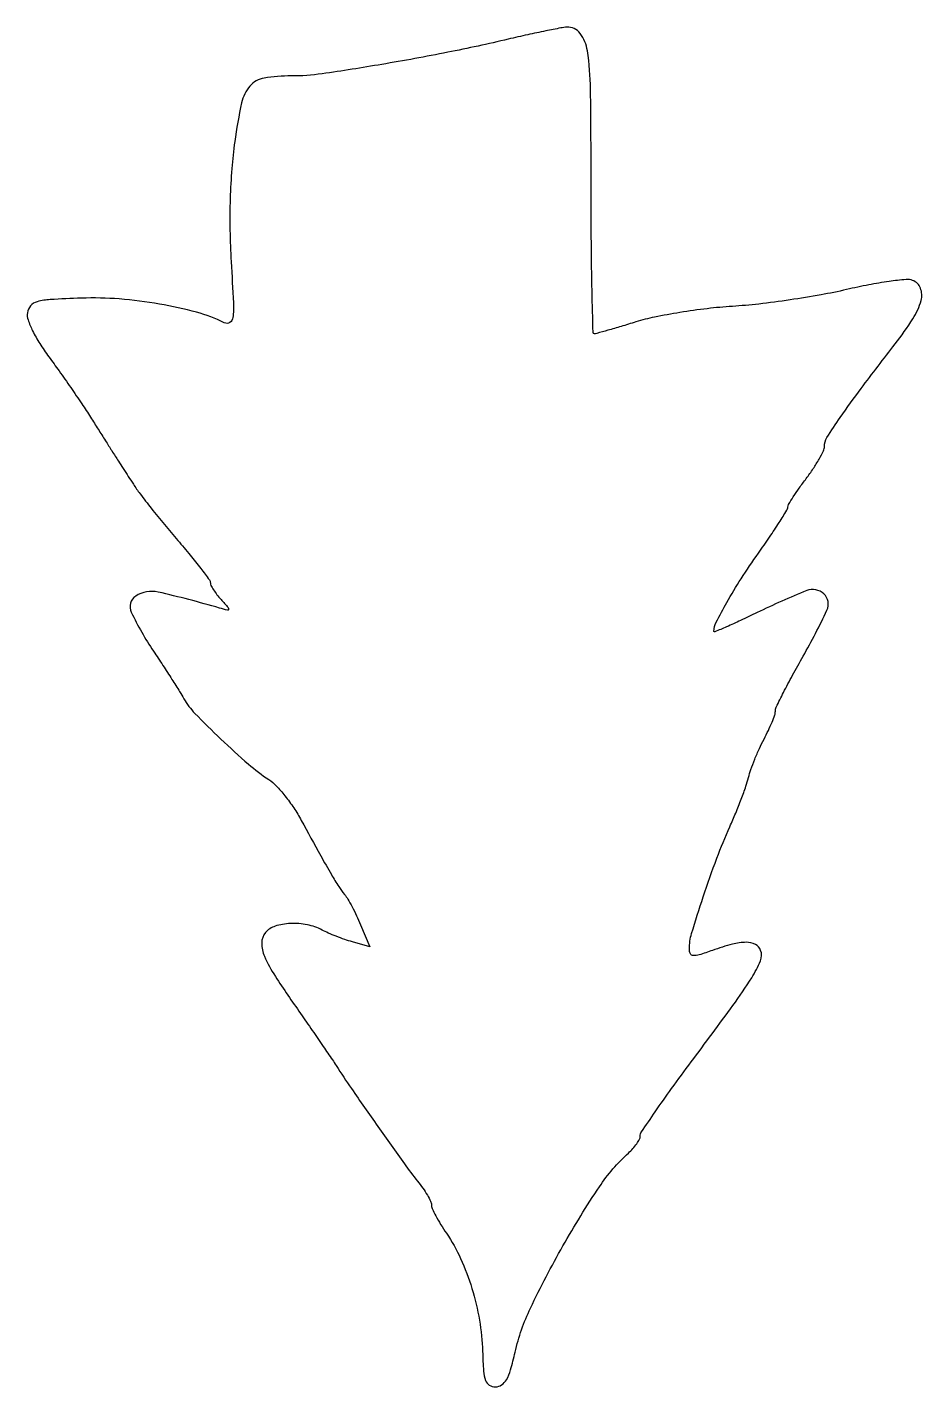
# Model space of a CAD drawing. Extents: x 0 to 146, y 0 to 222.
import ezdxf

# ---------------------------------------------------------------- set-up
doc = ezdxf.new("R2010")
doc.units = 0

msp = doc.modelspace()

# ---------------------------------------------------------------- linework, layer by layer
msp.add_lwpolyline([(78.5, 219.966271, -0.008801), (68.654666, 217.836058, -0.006919), (57.917834, 215.864032, -0.005925), (48.202937, 214.336512, -0.036985), (43.184259, 213.983759, 0.041618), (38.741249, 213.630133, 0.176033), (36.449364, 212.344811, 0.125908), (35.091289, 209.608483, 0.017299), (33.970133, 203.289592, 0.015985), (33.488411, 198.889336, 0.011787), (33.226289, 193.994715, 0.01133), (33.188938, 188.857251, 0.011319), (33.384313, 183.721661, -0.002781), (33.753912, 177.020539, -0.040328), (33.680135, 174.647196, -0.227827), (33.172137, 173.83638, -0.262264), (32.270556, 173.791157, 0.049408), (27.770966, 175.506013, 0.023766), (21.736494, 176.841885, 0.023089), (15.178457, 177.660378, 0.028166), (8.996144, 177.794419, 0.005527), (3.942711, 177.563348, 0.051938), (1.79885, 177.216205, 0.146256), (0.729698, 176.553672, 0.146957), (0.201982, 175.414317, 0.120693), (0.315377, 174.264434, 0.028744), (1.06266, 172.477009, 0.026871), (2.216656, 170.400289, 0.019887), (3.701982, 168.232424, -0.005486), (5.374507, 165.936052, -0.00353), (7.265582, 163.238717, -0.003547), (9.078762, 160.572997, -0.006658), (10.5, 158.388947, 0.000264), (11.722774, 156.456262, 0.000285), (12.916064, 154.574755, 0.000269), (13.941197, 152.962339, 0.001382), (14.512132, 152.070839, 0.000077), (15.030861, 151.266042, 0.000025), (15.795545, 150.080184, 0.000025), (16.64461, 148.763763, 0.000029), (17.459905, 147.5, 0.018887), (18.547594, 145.946309, 0.005127), (20.38448, 143.573606, 0.00518), (22.525865, 140.922337, 0.00536), (24.697773, 138.346317, -0.005754), (26.729625, 135.932562, -0.008621), (28.442471, 133.774804, -0.004364), (29.836331, 131.922057, -0.16042), (30, 131.425058, 0.12224), (30.102615, 131.011602, 0.020909), (30.514062, 130.306725, 0.021711), (31.079995, 129.503153, 0.017861), (31.75, 128.69584, -0.004063), (32.891315, 127.395376, -0.226817), (32.974077, 127.091731, -0.435711), (32.781064, 126.96829, -0.008244), (31.5, 127.321881, 0.015186), (21.504965, 129.931894, 0.203851), (17.856417, 129.278767, 0.376433), (17.122839, 126.642712, 0.035067), (20.75, 120.289189, -0.002356), (22.273288, 117.984987, -0.002477), (23.749384, 115.704549, -0.002371), (25.003834, 113.724711, -0.011105), (25.69471, 112.566431, 0.063869), (27.483683, 110.179509, 0.009761), (31.714829, 105.98931, 0.011444), (36.208571, 101.901522, 0.033813), (39.535099, 99.385045, -0.058675), (40.714333, 98.397312, -0.021016), (42.153143, 96.737848, -0.020513), (43.592813, 94.768496, -0.022839), (44.81203, 92.755422, 0.00111), (47.966717, 86.996039, 0.006082), (49.715172, 83.910149, 0.011058), (50.899514, 81.977464, 0.030218), (51.846293, 80.685206, -0.040241), (52.372538, 79.935917, -0.011208), (53.072545, 78.682799, -0.011235), (53.803568, 77.224039, -0.011576), (54.460726, 75.74824), (55.964219, 72.149873), (53.121496, 72.965155, -0.013837), (51.881679, 73.358168, -0.009642), (50.50469, 73.866947, -0.009734), (49.201808, 74.406588, -0.019815), (48.205128, 74.890219, 0.075229), (45.798267, 75.744923, 0.059194), (43.035209, 75.946416, 0.063159), (40.541472, 75.514222, 0.146105), (38.975423, 74.470386, 0.175841), (38.364629, 72.768648, 0.101647), (38.815084, 70.614265, 0.043293), (40.581643, 67.343758, 0.006821), (44.68613, 61.284911, -0.00089), (46.602629, 58.526899, -0.001097), (48.379676, 55.947767, -0.000903), (49.864204, 53.774629, -0.008052), (50.5, 52.807157, 0.00975), (52.978905, 49.062836, 0.002305), (57.265571, 42.915229, 0.001999), (61.590669, 36.824941, 0.01476), (63.75, 33.990548, -0.017124), (64.611416, 32.848672, -0.020527), (65.339063, 31.715958, -0.019711), (65.867881, 30.725819, -0.113262), (66, 30.150053, 0.106928), (66.131646, 29.541512, 0.014073), (66.714803, 28.347234, 0.015814), (67.501607, 26.953752, 0.012651), (68.433373, 25.503042, -0.042462), (70.749683, 21.375195, -0.032327), (72.586001, 16.523863, -0.031645), (73.819359, 11.348517, -0.035347), (74.331269, 6.247283, 0.009876), (74.488874, 3.040059, 0.070084), (74.810954, 1.519944, 0.171178), (75.419532, 0.779261, 0.136826), (76.420923, 0.5, 0.148935), (77.42879, 0.807023, 0.116257), (78.211126, 1.650297, 0.059802), (78.886357, 3.260851, 0.013553), (79.622146, 6.137302, -0.055935), (82.127222, 13.33152, -0.017619), (87.41552, 23.438405, -0.017321), (93.361081, 33.093839, -0.062245), (98.074005, 38.566973, 0.026301), (98.811194, 39.308237, 0.029796), (99.434239, 40.093886, 0.031071), (99.875386, 40.815386, 0.122269), (100, 41.317355, -0.1488), (100.208003, 42.000817, -0.002528), (102.435757, 45.285809, -0.00622), (105.114047, 49.090137, -0.004068), (108.291938, 53.412368, 0.002517), (115.098973, 62.610627, 0.018762), (118.143674, 67.113613, 0.038891), (119.57736, 69.872317, 0.19438), (119.607372, 71.580788, 0.186211), (118.744619, 72.535943, 0.117752), (117.266025, 72.887693, 0.065213), (115.012342, 72.590503, 0.02036), (111.75, 71.573945, -0.009173), (109.581948, 70.844784, -0.091654), (108.636083, 70.727569, -0.271786), (108.173894, 71.037201, -0.112924), (108, 71.797342, -0.073066), (108.371009, 74.322644, -0.006911), (110.257384, 80.302622, -0.009674), (112.470159, 86.58325, -0.016529), (114.58954, 91.722542, 0.008012), (115.542335, 93.925742, 0.007306), (116.454859, 96.22684, 0.007328), (117.21009, 98.306969, 0.023431), (117.627524, 99.722542, -0.024672), (118.017567, 101.033242, -0.011202), (118.649777, 102.707896, -0.011061), (119.396665, 104.447719, -0.014901), (120.153467, 105.985191, 0.011296), (120.860471, 107.395732, 0.013634), (121.457581, 108.75182, 0.0123), (121.897839, 109.911225, 0.08478), (122, 110.509406, -0.112843), (122.158004, 111.200596, -0.004329), (123.329158, 113.575586, -0.007559), (124.791172, 116.370835, -0.005237), (126.524794, 119.488412, 0.020249), (130.399397, 126.97681, 0.32315), (129.894676, 129.627979, 0.292548), (127.107538, 130.159215, 0.018017), (119.026434, 126.580441, -0.004021), (116.331621, 125.295653, -0.006916), (114.064015, 124.274801, -0.002132), (112.131271, 123.446428, -0.53707), (112, 123.533388, -0.117881), (112.356311, 125.023702, -0.011916), (114.094762, 128.258078, -0.0142), (116.424676, 132.097636, -0.010209), (119.232882, 136.253616, 0.004598), (121.061657, 138.895699, 0.006856), (122.607831, 141.242608, 0.003313), (123.875383, 143.254502, 0.130311), (124.02782, 143.753616, -0.12613), (124.164576, 144.214936, -0.007862), (124.920546, 145.434641, -0.011223), (125.887244, 146.869052, -0.008069), (127.02782, 148.428139, 0.014783), (128.165827, 150.028369, 0.018191), (129.126922, 151.588142, 0.016812), (129.832819, 152.936697, 0.112625), (130, 153.669486, -0.140629), (130.406627, 155.086636, -0.011278), (132.564218, 158.369742, -0.010517), (135.959234, 163.075406, -0.002897), (141.496304, 170.331602, 0.021515), (144.407436, 174.456316, 0.075713), (145.729277, 177.412839, 0.160248), (145.631972, 179.417646, 0.212645), (144.356216, 180.693549, 0.116467), (143.275056, 180.839869, 0.010296), (140.520343, 180.513406, 0.013023), (137.213845, 179.964204, 0.009779), (133.606216, 179.194521, -0.01323), (129.432685, 178.334169, -0.007696), (124.384326, 177.511965, -0.00769), (119.297204, 176.843383, -0.012867), (115, 176.457466, 0.013562), (110.908191, 176.08426, 0.010438), (106.466703, 175.463096, 0.010579), (102.336727, 174.707363, 0.024632), (99.290903, 173.925109, -0.002296), (96.872398, 173.187417, -0.003409), (94.746838, 172.565501, -0.001521), (92.929222, 172.053088, -0.06804), (92.540903, 172, -0.406982), (92.319763, 172.215733, -0.000508), (92.15889, 178.99125, -0.003551), (92.038871, 186.673913, -0.00213), (92, 195.8, 0.002983), (91.90444, 211.817043, 0.034549), (91.396791, 218.070391, 0.124544), (90.200591, 220.916435, 0.248694), (88.05, 221.922597, 0.034964), (87.06476, 221.804001, 0.00309), (84.605313, 221.315997, 0.00403), (81.676981, 220.691494, 0.003128)], format="xyb", close=True)

doc.saveas('drawing.dxf')
